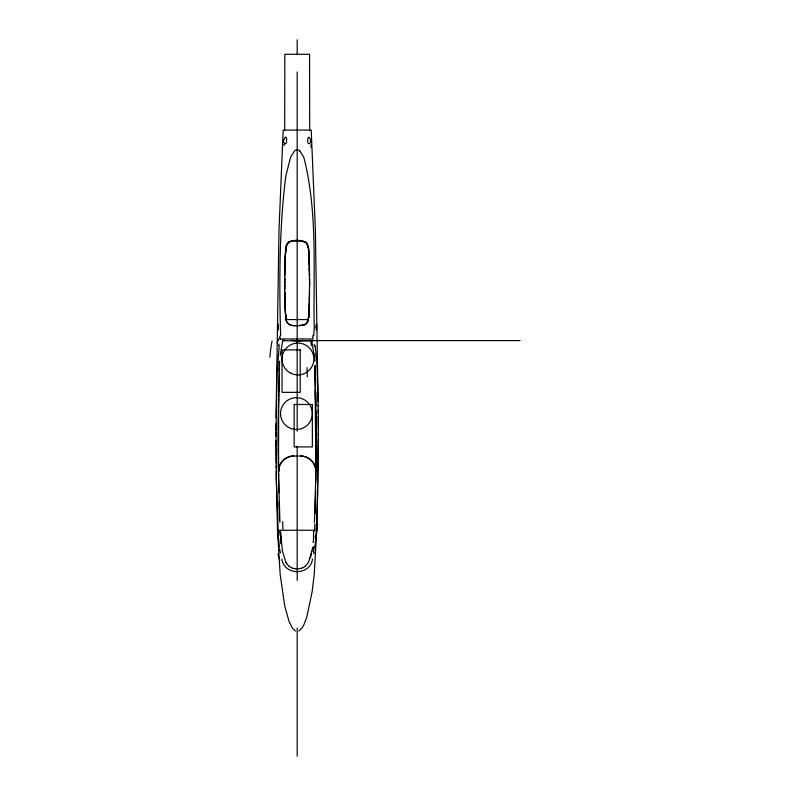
<?xml version="1.0" encoding="UTF-8"?>
<svg xmlns="http://www.w3.org/2000/svg" width="796" height="796" viewBox="0 0 796 796"><rect width="100%" height="100%" fill="white"/><g stroke="black" fill="none" stroke-linecap="round" stroke-linejoin="round"><path stroke-width="1.19" d="M276.053 431.959L276.302 480.316M278.69 395.304L278.51 471.351A15.164 15.164 0 0 1 293.684 456.028L300.699 456.018A15.164 15.164 0 0 1 315.873 471.351L314.927 365.832M278.331 431.81L278.341 442.725M316.052 434.934L316.072 458.416M316.151 442.775L316.042 428.696M275.953 436.516L277.008 371.881L279.227 345.782M278.341 428.696L278.232 445.909M284.679 130.076L284.829 54.267L309.554 54.267L309.694 130.076M318.33 438.775L317.624 495.212L316.052 535.34M276.063 430.248L276.083 423.472M278.242 430.258L278.351 425.591M316.042 443.014L316.012 449.551M278.252 427.144L278.351 414.656M278.361 424.039L278.401 417.83M284.789 281.714L284.809 278.978M284.789 281.486L284.789 284.122M309.574 286.988L309.594 282.68M315.992 452.377L315.942 470.914M284.809 279.296L284.819 278.132M309.594 282.331L309.176 309.117L308.291 319.216L306.142 323.843L301.356 325.474A37.681 37.502 0 0 1 298.321 325.624L296.44 325.634M315.743 468.466L315.714 471.332M276.043 417.761L278.998 230.134L283.167 130.076L311.216 130.076L315.385 230.134L318.062 401.333M278.431 414.726L278.481 410.059M284.859 273.685L284.928 268.123M284.839 275.436L284.859 273.516M309.515 293.147L309.545 290.689M315.932 459.889L315.813 480.286M278.381 411.532L278.451 405.293M309.485 295.605L309.515 293.047M278.51 406.955L278.829 381.324M284.908 269.605L284.958 266.74M309.455 297.953L309.465 296.838M309.485 295.286L309.435 299.087M278.58 402.298L278.64 398.418M315.783 472.386L315.773 482.366M284.948 266.998L285.028 263.088M309.405 300.779L309.425 299.764M309.415 300.221L309.445 298.649M279.018 370.896L279.197 361.513M278.819 396.179L279.565 361.125M315.634 481.759L314.46 522.415M315.624 490.694L315.097 513.589M278.769 391.423L279.436 368.18M284.998 264.63L285.008 263.904M309.365 302.838L309.395 301.356M279.277 386.985L279.416 380.777M309.365 302.5L309.316 304.918M285.058 261.735L285.028 263.178M309.345 303.634L309.276 306.39M285.058 261.864L285.107 260.033M285.067 261.257L285.087 260.65M314.808 523.997L314.629 530.236M298.848 631.109L302.112 627.945L303.704 625.178L306.768 617.278L312.092 591.975L314.201 574.583L317.087 524.057L318.33 431.959M285.097 260.292L285.167 258.143M309.236 307.405L309.286 305.953M314.221 327.295C313.146 271.098 317.902 213.328 304.082 158.334A42.208 42.188 -80.4 0 0 303.385 156.583L299.823 150.922M309.256 306.977L309.147 309.853M313.435 541.897L313.644 530.255M314.201 328.022L313.743 335.703M285.167 258.202L285.804 248.869A26.517 26.517 0 0 1 286.182 246.68L287.645 243.128A4.686 4.686 0 0 1 288.59 242.213L290.48 241.327A15.064 15.064 0 0 1 293.037 240.88L295.644 240.71A61.919 61.919 0 0 1 297.187 240.691L305.127 241.805A5.313 5.313 0 0 1 307.465 244.382L308.052 246.054A22.587 22.587 0 0 1 308.48 248.262L309.057 254.531M285.187 257.605L285.296 255.148M309.186 308.938L309.127 310.321M309.097 310.967L308.798 315.435L308.878 314.47M309.077 311.256L308.947 313.584M313.087 548.842L313.196 546.892M313.067 549.24L313.166 547.439M285.326 254.501L286.749 244.75A5.453 5.453 0 0 1 289.217 241.735M314.052 530.673L314.012 531.3M313.674 536.335L313.634 536.942M315.833 538.335L314.918 547.121M280.252 355.384L282.56 341.584M313.206 541.698L313.146 542.335M308.609 317.186L307.933 320.689M308.559 317.554L307.913 320.758M312.45 547.956L311.952 551.051M311.923 551.21L308.45 562.384M314.161 552.096L313.833 553.827M311.833 341.544L314.121 355.384M310.41 340.807L283.963 340.788M312.5 559.15C310.161 575.757 284.212 575.757 281.884 559.15M308.331 562.583L305.505 566.095M278.033 324.131L277.963 330.191L278.083 324.161M305.206 566.344L303.147 567.608M289.256 241.805L293.276 240.84L299.784 240.75M302.928 567.707L301.495 568.225M301.326 568.274L299.903 568.583A13.87 12.318 0.1 0 1 298.928 568.732L298.53 568.752A15.194 13.432 0 0 1 295.903 568.762L295.565 568.732M303.236 325.176L296.052 325.634A41.671 41.462 0 0 1 293.784 325.534C289.426 325.912 285.764 322.48 285.893 318.072M285.177 319.574L308.002 319.574M281.117 338.977L313.266 338.977M297.187 340.598L520.047 340.598M312.46 530.255L281.824 530.255M276.471 481.709L277.486 530.305L278.142 530.305M313.365 530.305L314.291 530.305M316.231 530.305L316.898 530.305M281.167 530.255L280.411 530.255L281.028 543.758M280.282 530.255L282.451 551.15M279.903 530.245L280.092 535.39M295.823 325.634C291.107 326.35 285.794 323.743 285.943 318.39M300.45 240.79L305.783 242.213A4.686 4.686 0 0 1 306.739 243.128L308.589 249.029L309.355 263.178M294.48 568.583L293.057 568.274M292.888 568.225L291.455 567.707M291.256 567.618L289.177 566.344M295.535 631.109L292.271 627.945L289.117 621.626L284.789 606.204L280.182 574.583L277.486 530.305M288.878 566.095L286.799 563.787M286.759 563.717L286.023 562.553M285.933 562.384L282.461 551.21M286.441 320.689C283.446 297.605 284.849 274.043 285.595 250.82C284.371 241.825 293.625 238.969 300.918 240.82A17.323 17.323 0 0 1 303.405 241.188L307.047 243.576L308.55 248.7L309.604 283.167M283.824 340.27L283.734 339.773M315.156 345.782L317.007 363.613L318.012 397.94M280.381 552.961L279.784 549.469M282.311 340.34L282.421 340.967A7.751 3.353 -86.7 0 0 282.55 341.444M279.456 547.121L278.55 538.335M280.63 335.703C279.197 283.436 279.207 230.8 285.446 178.821A189.547 188.891 -82.9 0 1 286.132 174.762L290.301 158.334A40.934 40.914 82 0 1 291.256 155.996L294.799 150.723A3.582 3.582 0 0 1 297.187 149.777A3.682 3.672 0 0 1 299.774 150.981M285.505 314.519L285.585 315.435L285.505 314.47M285.296 311.256L285.465 314.052M278.331 535.34L276.57 487.112M285.436 313.515L285.038 303.634M309.087 255.148L309.216 258.202M280.988 542.912L280.739 536.773M314.937 368.18L315.793 401.522M285.237 309.952L285.197 308.918M279.923 522.415L278.69 478.635M285.127 306.977L285.157 307.992M309.276 260.033L309.296 260.65M285.107 306.39L285.067 304.759M279.456 519.828L278.998 502.137M309.306 261.257L309.336 262.481M314.659 354.051L314.818 361.125M285.038 303.883L284.948 299.087M315.186 390.866L315.365 399.373M309.355 263.088L309.405 265.695M309.375 263.904L309.385 264.63M285.018 302.838L284.978 300.779M315.266 365.682L315.624 385.493M278.799 492.774L278.361 448.138M276.401 486.575L276.302 470.894M315.743 392.786L315.843 405.403M309.425 266.74L309.525 273.685M284.958 299.764L284.849 291.913L284.868 293.047M284.918 297.525L284.938 298.649M278.62 473.948L278.67 477.073M318.111 399.005L318.131 406.398M309.445 268.123L309.485 270.899M284.898 295.605L284.908 296.838M318.201 405.264L318.41 430.248M315.883 402.169L316.131 427.144M284.878 294.172L284.888 295.286M278.431 470.914L278.481 474.038M276.232 465.501L276.262 468.197M318.171 409.801L318.211 413.214M316.002 411.532L316.111 424.019M309.515 273.516L309.535 275.068M278.401 467.789L278.331 461.541M309.525 274.481L309.545 276.461M284.819 287.943L284.829 289.853M278.441 459.889L278.381 452.377M278.67 471.332L278.63 466.864M276.202 462.804L276.053 440.486M318.241 416.636L318.43 436.516M309.564 278.132L309.574 279.296M309.574 278.978L309.594 282.441M284.799 286.033L284.819 288.222M284.779 283.645L284.809 286.52M316.022 424.039L316.151 433.392M278.341 443.889L278.262 452.158M297.187 39.8L297.187 54.655M297.187 71.988L297.187 431.183M297.187 446.257L297.187 580.334M297.187 628.094L297.187 756.2M312.977 335.295A18.915 8.537 88.3 0 1 312.609 338.25M310.629 340.708A50.297 34.725 -61.6 0 1 311.475 345.663M283.008 529.091A202.055 55.969 88.7 0 1 282.65 521.649M308.758 317.584A50.297 49.82 72.8 0 0 308.997 315.455A53.073 52.417 75.8 0 1 308.709 317.206M286.192 318.35A45.282 44.477 -79.4 0 1 285.854 315.415M308.191 320.838A6.746 6.716 0.6 0 1 303.296 325.425M286.033 318.052A47.481 46.715 -78.5 0 1 285.724 315.355M295.455 568.702A13.87 12.288 0 0 1 294.48 568.573M317.226 523.191A202.055 61.511 -88.8 0 1 316.818 531.36M307.047 367.633A90.734 16.766 -88.9 0 1 307.346 376.886M277.098 343.106A50.297 39.312 38.8 0 1 279.486 337.902M280.401 339.514A18.915 10.069 -85.9 0 1 279.854 336.121M278.69 345.424A62.188 41.87 63.8 0 1 279.008 343.971M314.271 344.33A62.188 40.914 -65.7 0 1 314.629 346.131M315.544 535.181A138.643 68.804 89.4 0 1 315.325 538.156M314.131 546.822A88.495 58.018 86.1 0 1 313.813 549.14M313.883 549.2A77.331 55.74 83.7 0 1 313.465 551.797M311.435 552.971A51.77 41.133 79.2 0 1 310.34 558.076M279.734 560.225A53.024 46.486 -68.2 0 1 277.963 553.787M278.978 549.807A88.495 59.65 -85.5 0 1 278.64 547.439M278.023 538.524A138.643 69.849 -89.3 0 1 277.794 535.499M269.864 357.195A90.734 33.392 83.9 0 1 272.023 341.136M283.864 340.778A5.861 3.572 -80.4 0 1 283.754 340.36M312.012 341.026A7.851 3.482 86.2 0 1 311.903 341.534M310.41 340.161A6 3.463 82.5 0 1 310.311 340.589M291.674 340.27A15.224 15.224 0 0 0 295.624 340.768L298.749 340.807A15.224 15.224 0 0 0 302.699 340.27M278.65 471.332A15.184 15.184 0 0 1 293.873 456.038M300.51 456.038A15.184 15.184 0 0 1 315.733 471.332M311.137 144.882A7.433 2.438 73.1 0 1 310.778 147.19M284.401 145.36A7.433 4.109 67.7 0 1 283.665 144.335M283.376 141.449C287.873 151.061 287.674 127.987 283.376 141.449M316.002 326.858C316.818 338.549 316.838 316.669 316.002 326.858M311.007 141.598C305.982 150.553 307.256 128.186 311.007 141.598M300.221 349.902L282.033 349.902L282.033 392.348L300.221 392.348L300.221 349.902M312.35 404.477L294.162 404.477L294.162 446.924L312.35 446.924L312.35 404.477M289.993 372.777A15.92 15.92 0 0 0 313.863 358.996A15.92 15.92 0 0 0 289.993 345.205A15.92 15.92 0 0 0 289.993 372.777M288.47 427.362A15.92 15.92 0 0 0 312.35 413.572A15.92 15.92 0 0 0 288.47 399.791A15.92 15.92 0 0 0 288.47 427.362"/></g></svg>
